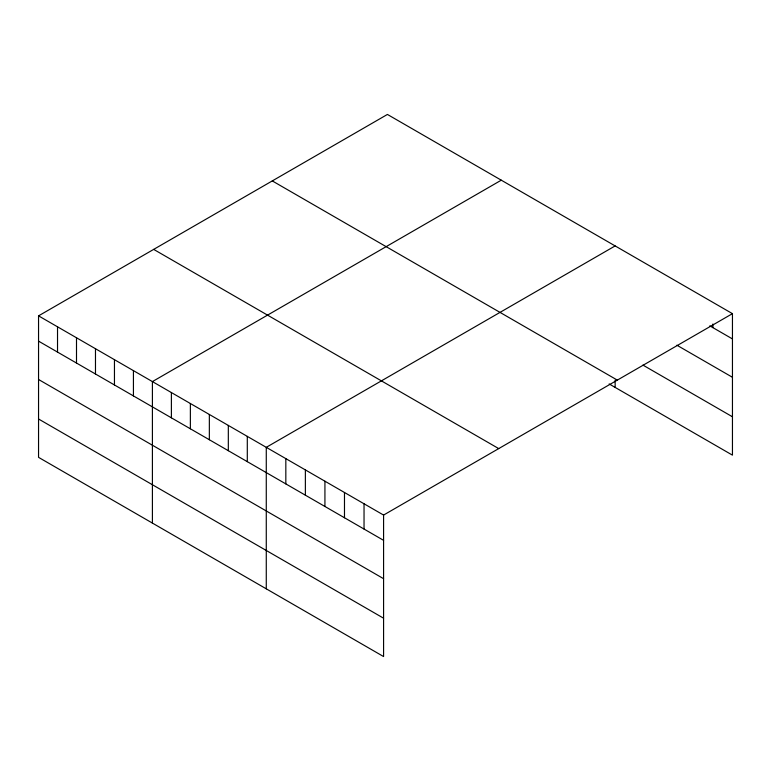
<?xml version="1.0" encoding="UTF-8"?>
<svg xmlns="http://www.w3.org/2000/svg" width="771" height="771" viewBox="0 0 771 771"><rect width="100%" height="100%" fill="white"/><g stroke="black" fill="none" stroke-linecap="round" stroke-linejoin="round"><path stroke-width="1.16" d="M38.55 315.859L383.582 515.067L383.582 656.555L38.55 457.348L38.55 315.859L387.418 114.445L732.45 313.652L732.45 455.141L609.148 383.948M501.275 180.183L152.407 381.597L152.407 523.085M615.142 245.92L266.274 447.334L266.274 588.822M383.582 515.067L732.45 313.652M709.812 325.854L732.45 338.922M676.88 345.196L732.45 377.279M642.927 365.097L732.45 416.783M272.288 180.915L617.32 380.113M153.68 249.39L498.712 448.597M38.55 341.139L383.582 540.336M38.55 379.486L383.582 578.693M38.55 419L383.582 618.207M712.896 324.022L712.896 327.636M615.142 380.219L615.142 387.408M364.037 503.781L364.037 529.051M344.483 492.486L344.483 517.765M324.928 481.2L324.928 506.47M305.374 469.915L305.374 495.184M285.829 458.62L285.829 483.899M247.298 436.376L247.298 461.656M228.322 425.419L228.322 450.698M209.346 414.47L209.346 439.74M190.37 403.512L190.37 428.782M171.393 392.555L171.393 417.824M133.431 370.639L133.431 395.918M114.455 359.681L114.455 384.96M95.479 348.733L95.479 374.002M76.502 337.775L76.502 363.045M57.526 326.817L57.526 352.087"/></g></svg>
